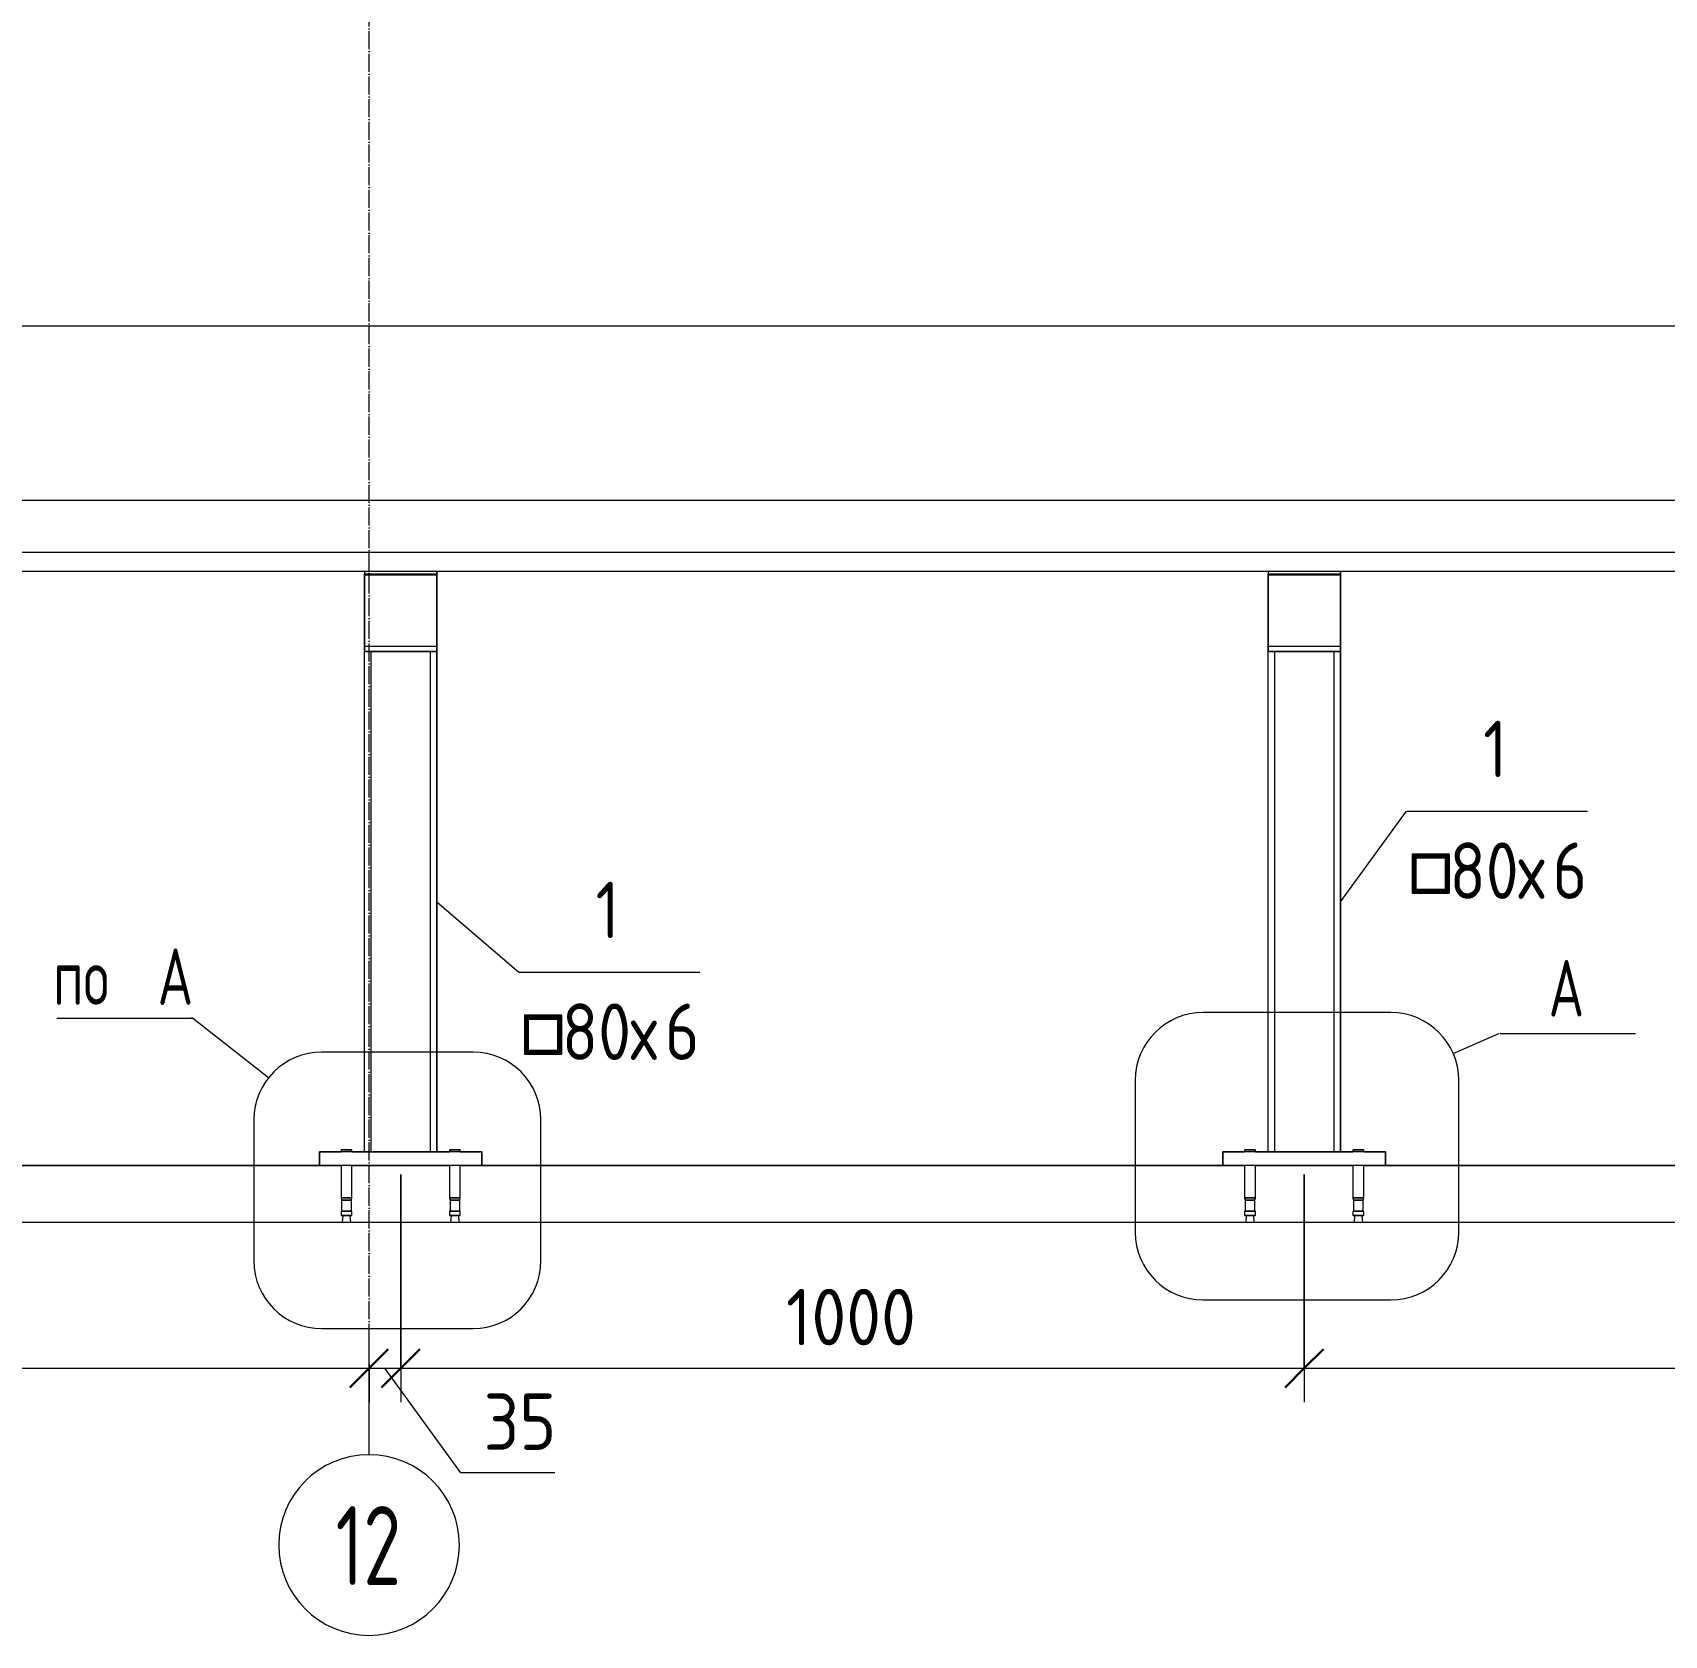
# Model space of a CAD drawing. Header units: millimetres. Extents: x 37710 to 88439, y -33428 to 33849.
# Drawn here: x 69555 to 71361, y -1320 to 454 of the extents above; entities that cross this region are included whole.
import ezdxf

# ---------------------------------------------------------------- set-up
doc = ezdxf.new("R2010")
doc.units = ezdxf.units.MM
doc.linetypes.add('02 Штрихпунктирная _20 мм_', pattern=[25, 20, -2.5, 0, -2.5])
for name, color, linetype, lineweight in [('AA_Dim', 7, 'Continuous', 9), ('AA_Dim-25', 7, 'Continuous', 9), ('AA_Oformlenie', 7, 'Continuous', 9), ('AA_Vinoska', 7, 'Continuous', 9), ('AF_Balki', 7, 'Continuous', 20), ('AF_Pokritie', 7, 'Continuous', 9), ('AF_Stena_Опалубка', 253, 'Continuous', 20), ('Gen_Fragment', 7, 'Continuous', 9), ('KR_Colonna_KG', 7, 'Continuous', 20), ('KR_Detal', 7, 'Continuous', 20), ('Оси', 7, 'Continuous', 9)]:
    doc.layers.add(name, color=color, linetype=linetype, lineweight=lineweight)
doc.styles.add('ISOCPEUR', font='isocpeur.ttf', dxfattribs={"width": 0.7, "height": 87.5})
doc.styles.add('ISOCPEUR_1', font='isocpeur.ttf', dxfattribs={"width": 0.9, "height": 62.5})
doc.styles.add('ISOCPEUR_2', font='isocpeur.ttf', dxfattribs={"width": 0.85, "height": 62.5})
doc.styles.add('ISOCPEUR_3', font='isocpeur.ttf', dxfattribs={"width": 0.85, "height": 62.5})
doc.styles.add('ISOCPEUR_4', font='isocpeur.ttf', dxfattribs={"width": 0.7, "height": 62.5})
doc.dimstyles.new('01_Точн_3_знака__непрозр_', dxfattribs={"dimscale": 304.8, "dimtxt": 62.248823, "dimasz": 0.139436, "dimexe": 0.123031, "dimexo": 0.082021, "dimgap": 0.020505, "dimtad": 1, "dimdec": 3, "dimrnd": 0.001, "dimdsep": 46, "dimtxsty": 'ISOCPEUR_1', "dimblk1": 'OBLIQUE', "dimblk2": 'OBLIQUE', "dimsah": 1, "dimcen": 0.09, "dimdle": 0.123031, "dimazin": 0, "dimtfac": 1, "dimtdec": 4, "dimtix": 1, "dimtmove": 1, "dimatfit": 3, "dimfxl": 1, "dimtvp": 1, "dimtfill": 1, "dimtolj": 1, "dimtzin": 0, "dimlwd": 18, "dimlwe": 18, "dimarcsym": 2})
doc.dimstyles.new('01_Точн_3_знака__непрозр__1', dxfattribs={"dimscale": 304.8, "dimtxt": 62.248823, "dimasz": 0.139436, "dimexe": 0.123031, "dimexo": 0.082021, "dimgap": 0.020505, "dimtad": 1, "dimdec": 3, "dimrnd": 0.001, "dimdsep": 46, "dimtxsty": 'ISOCPEUR_1', "dimblk1": 'OBLIQUE', "dimblk2": 'OBLIQUE', "dimsah": 1, "dimcen": 0.09, "dimdle": 0.123031, "dimazin": 0, "dimtfac": 1, "dimtdec": 4, "dimtix": 1, "dimtmove": 0, "dimatfit": 3, "dimfxl": 1, "dimtvp": 1, "dimtfill": 1, "dimtolj": 1, "dimtzin": 0, "dimlwd": 18, "dimlwe": 18, "dimarcsym": 2})

# ---------------------------------------------------------------- blocks, each defined once
blk = doc.blocks.new('243_Профиль гнутый сварной квадратный _НесКол_2ур_ - 80х6-3831528-Разрез 1 Опл1')
at = {"layer": 'KR_Colonna_KG', "lineweight": 9}
for p, q in [((-42573.1, -231), (-42573.1, -785)), ((-42507.1, -785), (-42507.1, -231))]:
    blk.add_line(p, q, dxfattribs=at)
blk = doc.blocks.new('354_Прокат Лист _НесКаркас_РабПлоск_ - 354_Прокат Лист _НесКаркас_РабПлоск_-3812820-Разрез 1 Опл1')
at = {"layer": 'AF_Balki'}
for p, q in [((-44130.1, -785), (-44130.1, -800)), ((-44130.1, -800), (-44130.1, -785)), ((-44130.1, -785), (-44106.1, -785)), ((-43950.1, -785), (-44130.1, -785)), ((-44094.1, -785), (-43986.1, -785)), ((-43974.1, -785), (-43950.1, -785)), ((-43950.1, -785), (-43950.1, -800)), ((-43950.1, -800), (-43950.1, -785)), ((-44106.1, -800), (-44130.1, -800)), ((-43950.1, -800), (-44130.1, -800)), ((-43986.1, -800), (-44094.1, -800)), ((-43950.1, -800), (-43974.1, -800))]:
    blk.add_line(p, q, dxfattribs=at)
blk = doc.blocks.new('354_Анкер клиновой _СоедНесК_РабПлоск_ - M12x120_20-3789180-Разрез 1 Опл1')
at = {"layer": 'KR_Detal'}
for p, q in [((-43986.1, -782.5), (-43986.1, -785)), ((-43986.1, -782.5), (-43974.1, -782.5)), ((-43974.3, -782.5), (-43985.9, -782.5)), ((-43974.1, -785), (-43974.1, -782.5)), ((-43986.1, -800), (-43986.1, -835.9)), ((-43974.1, -835.9), (-43974.1, -800)), ((-43986.1, -835.9), (-43985.5, -838.3)), ((-43974.1, -835.9), (-43986.1, -835.9)), ((-43986.1, -835.9), (-43974.1, -835.9)), ((-43985.5, -838.3), (-43985.5, -850.5)), ((-43974.7, -838.3), (-43985.5, -838.3)), ((-43985.5, -838.3), (-43974.7, -838.3)), ((-43974.7, -838.3), (-43974.1, -835.9)), ((-43974.7, -850.5), (-43974.7, -838.3)), ((-43986.1, -850.5), (-43986.1, -855.3)), ((-43986.1, -850.5), (-43974.1, -850.5)), ((-43974.1, -855.3), (-43986.1, -855.3)), ((-43974.3, -850.5), (-43985.9, -850.5)), ((-43985.9, -855.3), (-43974.3, -855.3)), ((-43974.8, -850.5), (-43985.3, -850.5)), ((-43985.3, -850.5), (-43974.8, -850.5)), ((-43984.3, -855.3), (-43984.8, -863.1)), ((-43984.1, -855.3), (-43976, -855.3)), ((-43976, -855.3), (-43984.1, -855.3)), ((-43975.3, -863.1), (-43975.9, -855.3)), ((-43974.1, -855.3), (-43974.1, -850.5))]:
    blk.add_line(p, q, dxfattribs=at)
blk = doc.blocks.new('354_Анкер клиновой _СоедНесК_РабПлоск_ - M12x120_20-V42-Разрез 1 Опл1')
at = {"layer": 'KR_Detal'}
for p, q in [((-40606.1, -782.5), (-40606.1, -785)), ((-40606.1, -782.5), (-40594.1, -782.5)), ((-40594.3, -782.5), (-40605.9, -782.5)), ((-40594.1, -785), (-40594.1, -782.5)), ((-40606.1, -800), (-40606.1, -835.9)), ((-40594.1, -835.9), (-40594.1, -800)), ((-40606.1, -835.9), (-40605.5, -838.3)), ((-40595.5, -835.9), (-40606.1, -835.9)), ((-40606.1, -835.9), (-40594.1, -835.9)), ((-40605.5, -838.3), (-40605.5, -850.5)), ((-40595.2, -838.3), (-40605.5, -838.3)), ((-40605.5, -838.3), (-40594.7, -838.3)), ((-40594.1, -835.9), (-40595.2, -835.9)), ((-40594.7, -838.3), (-40595, -838.3)), ((-40594.7, -838.3), (-40594.1, -835.9)), ((-40594.7, -850.5), (-40594.7, -838.3)), ((-40606.1, -850.5), (-40606.1, -855.3)), ((-40606.1, -850.5), (-40594.1, -850.5)), ((-40594.1, -855.3), (-40606.1, -855.3)), ((-40594.3, -850.5), (-40605.9, -850.5)), ((-40605.9, -855.3), (-40594.3, -855.3)), ((-40595.4, -850.5), (-40605.3, -850.5)), ((-40605.3, -850.5), (-40595.4, -850.5)), ((-40604.3, -855.3), (-40604.8, -863.1)), ((-40604.1, -855.3), (-40596, -855.3)), ((-40596, -855.3), (-40604.1, -855.3)), ((-40595.3, -863.1), (-40595.9, -855.3)), ((-40594.8, -850.5), (-40595.2, -850.5)), ((-40595.2, -850.5), (-40594.8, -850.5)), ((-40594.1, -855.3), (-40594.1, -850.5))]:
    blk.add_line(p, q, dxfattribs=at)
blk = doc.blocks.new('354_Анкер клиновой _СоедНесК_РабПлоск_ - M12x120_20-V36-Разрез 1 Опл1')
at = {"layer": 'KR_Detal'}
for p, q in [((-43986.1, -782.5), (-43986.1, -785)), ((-43974.3, -782.5), (-43985.9, -782.5)), ((-43985.9, -782.5), (-43974.3, -782.5)), ((-43974.1, -785), (-43974.1, -782.5)), ((-43986.1, -800), (-43986.1, -835.9)), ((-43974.1, -835.9), (-43974.1, -800)), ((-43986.1, -835.9), (-43985.5, -838.3)), ((-43974.1, -835.9), (-43986.1, -835.9)), ((-43986.1, -835.9), (-43974.1, -835.9)), ((-43985.5, -838.3), (-43985.5, -850.5)), ((-43974.7, -838.3), (-43985.5, -838.3)), ((-43985.5, -838.3), (-43974.7, -838.3)), ((-43974.7, -838.3), (-43974.1, -835.9)), ((-43974.7, -850.5), (-43974.7, -838.3)), ((-43986.1, -850.5), (-43986.1, -855.3)), ((-43974.3, -850.5), (-43985.9, -850.5)), ((-43985.9, -850.5), (-43974.3, -850.5)), ((-43974.3, -855.3), (-43985.9, -855.3)), ((-43985.9, -855.3), (-43974.3, -855.3)), ((-43974.8, -850.5), (-43985.3, -850.5)), ((-43985.3, -850.5), (-43974.8, -850.5)), ((-43984.3, -855.3), (-43984.8, -863.1)), ((-43984.1, -855.3), (-43976, -855.3)), ((-43976, -855.3), (-43984.1, -855.3)), ((-43975.3, -863.1), (-43975.9, -855.3)), ((-43974.1, -855.3), (-43974.1, -850.5))]:
    blk.add_line(p, q, dxfattribs=at)
blk = doc.blocks.new('354_Анкер клиновой _СоедНесК_РабПлоск_ - M12x120_20-V43-Разрез 1 Опл1')
at = {"layer": 'KR_Detal'}
for p, q in [((-40606.1, -782.5), (-40606.1, -785)), ((-40594.3, -782.5), (-40605.9, -782.5)), ((-40605.9, -782.5), (-40594.3, -782.5)), ((-40594.1, -785), (-40594.1, -782.5)), ((-40606.1, -800), (-40606.1, -835.9)), ((-40594.1, -835.9), (-40594.1, -800)), ((-40606.1, -835.9), (-40605.5, -838.3)), ((-40595.5, -835.9), (-40606.1, -835.9)), ((-40606.1, -835.9), (-40595.5, -835.9)), ((-40605.5, -838.3), (-40605.5, -850.5)), ((-40595.2, -838.3), (-40605.5, -838.3)), ((-40605.5, -838.3), (-40595.2, -838.3)), ((-40594.1, -835.9), (-40595.2, -835.9)), ((-40595.2, -835.9), (-40594.1, -835.9)), ((-40594.7, -838.3), (-40595, -838.3)), ((-40595, -838.3), (-40594.7, -838.3)), ((-40594.7, -838.3), (-40594.1, -835.9)), ((-40594.7, -850.5), (-40594.7, -838.3)), ((-40606.1, -850.5), (-40606.1, -855.3)), ((-40594.3, -850.5), (-40605.9, -850.5)), ((-40605.9, -850.5), (-40594.3, -850.5)), ((-40594.3, -855.3), (-40605.9, -855.3)), ((-40605.9, -855.3), (-40594.3, -855.3)), ((-40595.4, -850.5), (-40605.3, -850.5)), ((-40605.3, -850.5), (-40595.4, -850.5)), ((-40604.3, -855.3), (-40604.8, -863.1)), ((-40604.1, -855.3), (-40596, -855.3)), ((-40596, -855.3), (-40604.1, -855.3)), ((-40595.3, -863.1), (-40595.9, -855.3)), ((-40594.8, -850.5), (-40595.2, -850.5)), ((-40595.2, -850.5), (-40594.8, -850.5)), ((-40594.1, -855.3), (-40594.1, -850.5))]:
    blk.add_line(p, q, dxfattribs=at)
blk = doc.blocks.new('354_Анкер клиновой _СоедНесК_РабПлоск_ - M12x120_20-V44-Разрез 1 Опл1')
at = {"layer": 'KR_Detal'}
for p, q in [((-39486.1, -782.5), (-39486.1, -785)), ((-39486.1, -782.5), (-39474.1, -782.5)), ((-39474.3, -782.5), (-39485.9, -782.5)), ((-39474.1, -785), (-39474.1, -782.5)), ((-39486.1, -800), (-39486.1, -835.9)), ((-39474.1, -835.9), (-39474.1, -800)), ((-39486.1, -835.9), (-39485.5, -838.3)), ((-39475.5, -835.9), (-39486.1, -835.9)), ((-39486.1, -835.9), (-39474.1, -835.9)), ((-39485.5, -838.3), (-39485.5, -850.5)), ((-39475.2, -838.3), (-39485.5, -838.3)), ((-39485.5, -838.3), (-39474.7, -838.3)), ((-39474.1, -835.9), (-39475.2, -835.9)), ((-39474.7, -838.3), (-39475, -838.3)), ((-39474.7, -838.3), (-39474.1, -835.9)), ((-39474.7, -850.5), (-39474.7, -838.3)), ((-39486.1, -850.5), (-39486.1, -855.3)), ((-39486.1, -850.5), (-39474.1, -850.5)), ((-39474.1, -855.3), (-39486.1, -855.3)), ((-39474.3, -850.5), (-39485.9, -850.5)), ((-39485.9, -855.3), (-39474.3, -855.3)), ((-39475.4, -850.5), (-39485.3, -850.5)), ((-39485.3, -850.5), (-39475.4, -850.5)), ((-39484.3, -855.3), (-39484.8, -863.1)), ((-39484.1, -855.3), (-39476, -855.3)), ((-39476, -855.3), (-39484.1, -855.3)), ((-39475.3, -863.1), (-39475.9, -855.3)), ((-39474.8, -850.5), (-39475.2, -850.5)), ((-39475.2, -850.5), (-39474.8, -850.5)), ((-39474.1, -855.3), (-39474.1, -850.5))]:
    blk.add_line(p, q, dxfattribs=at)
blk = doc.blocks.new('354_Анкер клиновой _СоедНесК_РабПлоск_ - M12x120_20-V45-Разрез 1 Опл1')
at = {"layer": 'KR_Detal'}
for p, q in [((-39606.1, -782.5), (-39606.1, -785)), ((-39606.1, -782.5), (-39594.1, -782.5)), ((-39594.3, -782.5), (-39605.9, -782.5)), ((-39594.1, -785), (-39594.1, -782.5)), ((-39606.1, -800), (-39606.1, -835.9)), ((-39594.1, -835.9), (-39594.1, -800)), ((-39606.1, -835.9), (-39605.5, -838.3)), ((-39594.1, -835.9), (-39606.1, -835.9)), ((-39606.1, -835.9), (-39594.1, -835.9)), ((-39605.5, -838.3), (-39605.5, -850.5)), ((-39602.8, -838.3), (-39605.5, -838.3)), ((-39605.5, -838.3), (-39594.7, -838.3)), ((-39594.7, -838.3), (-39602.6, -838.3)), ((-39594.7, -838.3), (-39594.1, -835.9)), ((-39594.7, -850.5), (-39594.7, -838.3)), ((-39606.1, -850.5), (-39606.1, -855.3)), ((-39606.1, -850.5), (-39594.1, -850.5)), ((-39594.1, -855.3), (-39606.1, -855.3)), ((-39594.3, -850.5), (-39605.9, -850.5)), ((-39605.9, -855.3), (-39594.3, -855.3)), ((-39602.8, -850.5), (-39605.3, -850.5)), ((-39605.3, -850.5), (-39602.8, -850.5)), ((-39604.3, -855.3), (-39604.8, -863.1)), ((-39604.1, -855.3), (-39596, -855.3)), ((-39596, -855.3), (-39604.1, -855.3)), ((-39594.8, -850.5), (-39602.6, -850.5)), ((-39602.6, -850.5), (-39594.8, -850.5)), ((-39595.3, -863.1), (-39595.9, -855.3)), ((-39594.1, -855.3), (-39594.1, -850.5))]:
    blk.add_line(p, q, dxfattribs=at)
blk = doc.blocks.new('354_Анкер клиновой _СоедНесК_РабПлоск_ - M12x120_20-V46-Разрез 1 Опл1')
at = {"layer": 'KR_Detal'}
for p, q in [((-39486.1, -782.5), (-39486.1, -785)), ((-39474.3, -782.5), (-39485.9, -782.5)), ((-39485.9, -782.5), (-39474.3, -782.5)), ((-39474.1, -785), (-39474.1, -782.5)), ((-39486.1, -800), (-39486.1, -835.9)), ((-39474.1, -835.9), (-39474.1, -800)), ((-39486.1, -835.9), (-39485.5, -838.3)), ((-39475.5, -835.9), (-39486.1, -835.9)), ((-39486.1, -835.9), (-39475.5, -835.9)), ((-39485.5, -838.3), (-39485.5, -850.5)), ((-39475.2, -838.3), (-39485.5, -838.3)), ((-39485.5, -838.3), (-39475.2, -838.3)), ((-39474.1, -835.9), (-39475.2, -835.9)), ((-39475.2, -835.9), (-39474.1, -835.9)), ((-39474.7, -838.3), (-39475, -838.3)), ((-39475, -838.3), (-39474.7, -838.3)), ((-39474.7, -838.3), (-39474.1, -835.9)), ((-39474.7, -850.5), (-39474.7, -838.3)), ((-39486.1, -850.5), (-39486.1, -855.3)), ((-39474.3, -850.5), (-39485.9, -850.5)), ((-39485.9, -850.5), (-39474.3, -850.5)), ((-39474.3, -855.3), (-39485.9, -855.3)), ((-39485.9, -855.3), (-39474.3, -855.3)), ((-39475.4, -850.5), (-39485.3, -850.5)), ((-39485.3, -850.5), (-39475.4, -850.5)), ((-39484.3, -855.3), (-39484.8, -863.1)), ((-39484.1, -855.3), (-39476, -855.3)), ((-39476, -855.3), (-39484.1, -855.3)), ((-39475.3, -863.1), (-39475.9, -855.3)), ((-39474.8, -850.5), (-39475.2, -850.5)), ((-39475.2, -850.5), (-39474.8, -850.5)), ((-39474.1, -855.3), (-39474.1, -850.5))]:
    blk.add_line(p, q, dxfattribs=at)
blk = doc.blocks.new('354_Анкер клиновой _СоедНесК_РабПлоск_ - M12x120_20-V47-Разрез 1 Опл1')
at = {"layer": 'KR_Detal'}
for p, q in [((-39606.1, -782.5), (-39606.1, -785)), ((-39594.3, -782.5), (-39605.9, -782.5)), ((-39605.9, -782.5), (-39594.3, -782.5)), ((-39594.1, -785), (-39594.1, -782.5)), ((-39606.1, -800), (-39606.1, -835.9)), ((-39594.1, -835.9), (-39594.1, -800)), ((-39606.1, -835.9), (-39605.5, -838.3)), ((-39594.1, -835.9), (-39606.1, -835.9)), ((-39606.1, -835.9), (-39594.1, -835.9)), ((-39605.5, -838.3), (-39605.5, -850.5)), ((-39602.8, -838.3), (-39605.5, -838.3)), ((-39605.5, -838.3), (-39602.8, -838.3)), ((-39594.7, -838.3), (-39602.6, -838.3)), ((-39602.6, -838.3), (-39594.7, -838.3)), ((-39594.7, -838.3), (-39594.1, -835.9)), ((-39594.7, -850.5), (-39594.7, -838.3)), ((-39606.1, -850.5), (-39606.1, -855.3)), ((-39594.3, -850.5), (-39605.9, -850.5)), ((-39605.9, -850.5), (-39594.3, -850.5)), ((-39594.3, -855.3), (-39605.9, -855.3)), ((-39605.9, -855.3), (-39594.3, -855.3)), ((-39602.8, -850.5), (-39605.3, -850.5)), ((-39605.3, -850.5), (-39602.8, -850.5)), ((-39604.3, -855.3), (-39604.8, -863.1)), ((-39604.1, -855.3), (-39596, -855.3)), ((-39596, -855.3), (-39604.1, -855.3)), ((-39594.8, -850.5), (-39602.6, -850.5)), ((-39602.6, -850.5), (-39594.8, -850.5)), ((-39595.3, -863.1), (-39595.9, -855.3)), ((-39594.1, -855.3), (-39594.1, -850.5))]:
    blk.add_line(p, q, dxfattribs=at)
blk = doc.blocks.new('253_Профиль гнутый сварной квадратный _НесКаркас_Балка_ - 80х6-3860701-Разрез 1 Опл1')
at = {"layer": 'AF_Balki'}
for p, q in [((-39580.1, -142), (-39580.1, -145.4)), ((-39580.1, -142), (-39580.1, -225)), ((-39500.1, -225), (-39500.1, -142)), ((-39500.1, -142), (-39500.1, -145.4)), ((-39500.1, -145.4), (-39580.1, -145.4)), ((-39580.1, -145.4), (-39580.1, -225)), ((-39500.1, -225), (-39500.1, -145.4))]:
    blk.add_line(p, q, dxfattribs=at)
blk = doc.blocks.new('253_Профиль гнутый сварной квадратный _НесКаркас_Балка_ - 80х6-3860765-Разрез 1 Опл1')
at = {"layer": 'AF_Balki'}
for p, q in [((-40580.1, -142), (-40580.1, -145.4)), ((-40580.1, -142), (-40580.1, -225)), ((-40500.1, -225), (-40500.1, -142)), ((-40500.1, -142), (-40500.1, -145.4)), ((-40500.1, -145.4), (-40580.1, -145.4)), ((-40580.1, -145.4), (-40580.1, -225)), ((-40500.1, -225), (-40500.1, -145.4))]:
    blk.add_line(p, q, dxfattribs=at)
blk = doc.blocks.new('354_Прокат Лист _НесКаркас_РабПлоск_ - 354_Прокат Лист _НесКаркас_РабПлоск_-V53-Разрез 1 Опл1')
at = {"layer": 'AF_Balki'}
for p, q in [((-42580.1, -225), (-42580.1, -231)), ((-42580.1, -231), (-42580.1, -225)), ((-42580.1, -231), (-42500.1, -231)), ((-42580.1, -231), (-42500.1, -231)), ((-42500.1, -225), (-42500.1, -231)), ((-42500.1, -231), (-42500.1, -225))]:
    blk.add_line(p, q, dxfattribs=at)
blk = doc.blocks.new('354_Прокат Лист _НесКаркас_РабПлоск_ - 354_Прокат Лист _НесКаркас_РабПлоск_-V61-Разрез 1 Опл1')
at = {"layer": 'AF_Balki'}
for p, q in [((-42580.1, -146.1), (-42580.1, -145.4)), ((-42580.1, -145.4), (-42500.1, -145.4)), ((-42580.1, -225.6), (-42580.1, -146.1)), ((-42580.1, -146.1), (-42500.1, -146.1)), ((-42500.1, -145.4), (-42500.1, -146.1)), ((-42500.1, -146.1), (-42500.1, -225.6)), ((-42500.1, -225.6), (-42580.1, -225.6))]:
    blk.add_line(p, q, dxfattribs=at)
blk = doc.blocks.new('011_Прямоугольник обрыва _ЭлУзла_ - 011_Прямоугольник обрыва _ЭлУзла_-3837963-Разрез 1 Опл1')
at = {"layer": 'AA_Oformlenie'}
blk.add_line((-38200.1, -863.1), (-41350.8, -863.1), dxfattribs=at)
blk = doc.blocks.new('Ось сетки - d_4мм-2765513-Разрез 1 Опл1')
at = {"layer": 'Оси'}
for start, end in [(0, 180), (0, 180), (180, 360), (180, 360)]:
    blk.add_arc((-40575.1, -1220.1), 100, start, end, dxfattribs=at)
blk = doc.blocks.new('DIMBLOCK39-Разрез 1 Опл1')
at = {"layer": 'AA_Dim-25', "lineweight": 18}
for p, q in [((68962.7, -810), (68962.7, -1061.9)), ((68962.7, -1024.4), (68962.7, -810)), ((68962.7, -1024.4), (69927.7, -1024.4)), ((69927.7, -1019.4), (69927.7, -1061.9)), ((69927.7, -1024.4), (69927.7, -1019.4))]:
    blk.add_line(p, q, dxfattribs=at)
at = {"layer": 'AA_Dim-25', "lineweight": 30}
for p, q in [((68962.7, -1024.4), (68984, -1003.2)), ((69927.7, -1024.4), (69949, -1003.2)), ((68962.7, -1024.4), (68941.5, -1045.7)), ((69927.7, -1024.4), (69906.5, -1045.7))]:
    blk.add_line(p, q, dxfattribs=at)
at = {"layer": 'AA_Dim-25', "color": 0, "lineweight": 18, "insert": (69385.9, -936.5), "char_height": 62.5, "width": 142.215, "attachment_point": 1, "line_spacing_factor": 1.149209, "style": 'ISOCPEUR_1', "bg_fill": 3, "box_fill_scale": 1.25, "bg_fill_color": 256, "bg_fill_true_color": 13158600, "bg_fill_transparency": 0}
blk.add_mtext('965', dxfattribs=at)
blk = doc.blocks.new('_Oblique')
at = {"color": 0, "linetype": 'ByBlock', "lineweight": -2}
blk.add_line((-0.5, -0.5), (0.5, 0.5), dxfattribs=at)
blk = doc.blocks.new('DIMBLOCK40-Разрез 1 Опл1')
at = {"layer": 'AA_Dim-25', "lineweight": 18}
for p, q in [((69962.7, -810), (69962.7, -1061.9)), ((69962.7, -1024.4), (69962.7, -810)), ((69927.7, -1019.4), (69927.7, -1061.9)), ((69927.7, -1024.4), (69927.7, -1019.4)), ((69927.7, -1024.4), (69962.7, -1024.4)), ((70029.4, -1140.2), (69945.2, -1024.4)), ((70133.4, -1140.2), (70029.4, -1140.2))]:
    blk.add_line(p, q, dxfattribs=at)
at = {"layer": 'AA_Dim-25', "lineweight": 30}
for p, q in [((69927.7, -1024.4), (69949, -1003.2)), ((69962.7, -1024.4), (69984, -1003.2)), ((69927.7, -1024.4), (69906.5, -1045.7)), ((69962.7, -1024.4), (69941.5, -1045.7))]:
    blk.add_line(p, q, dxfattribs=at)
at = {"layer": 'AA_Dim-25', "color": 0, "lineweight": 18, "insert": (70054.4, -1052.3), "char_height": 62.5, "width": 94.81, "attachment_point": 1, "line_spacing_factor": 1.149209, "style": 'ISOCPEUR_1', "bg_fill": 3, "box_fill_scale": 1.25, "bg_fill_color": 256, "bg_fill_true_color": 13158600, "bg_fill_transparency": 0}
blk.add_mtext('35', dxfattribs=at)
blk = doc.blocks.new('DIMBLOCK41-Разрез 1 Опл1')
at = {"layer": 'AA_Dim-25', "lineweight": 18}
for p, q in [((69962.7, -810), (69962.7, -1061.9)), ((69962.7, -1024.4), (69962.7, -810)), ((70962.7, -810), (70962.7, -1061.9)), ((70962.7, -1024.4), (70962.7, -810)), ((69962.7, -1024.4), (70962.7, -1024.4))]:
    blk.add_line(p, q, dxfattribs=at)
at = {"layer": 'AA_Dim-25', "lineweight": 30}
for p, q in [((69962.7, -1024.4), (69984, -1003.2)), ((70962.7, -1024.4), (70984, -1003.2)), ((69962.7, -1024.4), (69941.5, -1045.7)), ((70962.7, -1024.4), (70941.5, -1045.7))]:
    blk.add_line(p, q, dxfattribs=at)
at = {"layer": 'AA_Dim-25', "color": 0, "lineweight": 18, "insert": (70389.1, -936.5), "char_height": 62.5, "width": 176.691, "attachment_point": 1, "line_spacing_factor": 1.149209, "style": 'ISOCPEUR_1', "bg_fill": 3, "box_fill_scale": 1.25, "bg_fill_color": 256, "bg_fill_true_color": 13158600, "bg_fill_transparency": 0}
blk.add_mtext('1000', dxfattribs=at)
blk = doc.blocks.new('DIMBLOCK42-Разрез 1 Опл1')
at = {"layer": 'AA_Dim-25', "lineweight": 18}
for p, q in [((70962.7, -810), (70962.7, -1061.9)), ((70962.7, -1024.4), (70962.7, -810)), ((71922.7, -810), (71922.7, -1061.9)), ((71922.7, -1024.4), (71922.7, -810)), ((70962.7, -1024.4), (71960.2, -1024.4))]:
    blk.add_line(p, q, dxfattribs=at)
at = {"layer": 'AA_Dim-25', "lineweight": 30}
for p, q in [((70962.7, -1024.4), (70984, -1003.2)), ((71922.7, -1024.4), (71944, -1003.2)), ((70962.7, -1024.4), (70941.5, -1045.7)), ((71922.7, -1024.4), (71901.5, -1045.7))]:
    blk.add_line(p, q, dxfattribs=at)
at = {"layer": 'AA_Dim-25', "color": 0, "lineweight": 18, "insert": (71383.4, -936.5), "char_height": 62.5, "width": 142.215, "attachment_point": 1, "line_spacing_factor": 1.149209, "style": 'ISOCPEUR_1', "bg_fill": 3, "box_fill_scale": 1.25, "bg_fill_color": 256, "bg_fill_true_color": 13158600, "bg_fill_transparency": 0}
blk.add_mtext('960', dxfattribs=at)
blk = doc.blocks.new('Вид узла - Номер узла 6мм-393529-Разрез 1 Опл1')
at = {"layer": 'Gen_Fragment'}
blk.add_line((-39323.4, -653.9), (-39173.4, -653.9), dxfattribs=at)
blk = doc.blocks.new('043_М_КолонныКМ - Позиция_дп8-3816201-Разрез 1 Опл1')
at = {"layer": 'AA_Vinoska'}
blk.add_line((-43908.9, -151.5), (-43708.9, -151.5), dxfattribs=at)

msp = doc.modelspace()

# ---------------------------------------------------------------- linework, layer by layer
at = {"layer": 'AA_Vinoska'}
for p, q in [((71002.7047, -508), (71075.7366, -407.6953)), ((70002.7047, -508), (70093.3119, -585.9589))]:
    msp.add_line(p, q, dxfattribs=at)
at = {"layer": 'AF_Balki'}
msp.add_line((67867.7047, -142.0251), (72022.7047, -142.0251), dxfattribs=at)
at = {"layer": 'AF_Pokritie'}
for p, q in [((67867.7047, 129.4596), (72172.7047, 129.4596)), ((72172.7047, -64.0067), (67867.7047, -64.0067)), ((67867.7047, -121.0067), (72172.7047, -121.0067))]:
    msp.add_line(p, q, dxfattribs=at)
at = {"layer": 'AF_Stena_Опалубка'}
for p, q in [((71822.7047, -800), (65945.0003, -800)), ((69028.7047, -800), (69896.7047, -800)), ((69908.7047, -800), (70016.7047, -800)), ((70028.7047, -800), (70896.7047, -800)), ((70908.7047, -800), (71016.7047, -800)), ((71028.7047, -800), (71822.7047, -800))]:
    msp.add_line(p, q, dxfattribs=at)
at = {"layer": 'Gen_Fragment'}
for p, q in [((71058.6981, -630.6531), (70850.6644, -630.6531)), ((69732.1719, -636.9466), (69730.8275, -636.9466)), ((69816.3054, -703.1173), (69732.1719, -636.9466)), ((71127.5219, -675.849), (71178.2201, -653.8942)), ((71178.2201, -653.8942), (71178.2569, -653.8942)), ((70042.8674, -674.4824), (69875.2569, -674.4824))]:
    msp.add_line(p, q, dxfattribs=at)
for centre, start, end in [((70850.6644, -705.6531), 90, 180), ((71058.6981, -705.6531), 0, 90), ((69875.2569, -749.4824), 90, 180), ((70042.8674, -749.4824), 0, 90)]:
    msp.add_arc(centre, 75, start, end, dxfattribs=at)
at = {"layer": 'KR_Colonna_KG'}
for p, q in [((70002.7047, -231), (69922.7047, -231)), ((69922.7047, -231), (70002.7047, -231)), ((69922.7047, -785), (69922.7047, -231)), ((69922.7047, -785), (69922.7047, -231)), ((69996.7047, -231), (69928.7047, -231)), ((69928.7047, -231), (69996.7047, -231)), ((70002.7047, -231), (70002.7047, -785)), ((70002.7047, -785), (70002.7047, -231)), ((71002.7047, -231), (70922.7047, -231)), ((70922.7047, -231), (71002.7047, -231)), ((70922.7047, -785), (70922.7047, -231)), ((70922.7047, -785), (70922.7047, -231)), ((70996.7047, -231), (70928.7047, -231)), ((70928.7047, -231), (70996.7047, -231)), ((71002.7047, -231), (71002.7047, -785)), ((71002.7047, -785), (71002.7047, -231)), ((70002.7047, -785), (69922.7047, -785)), ((69922.7047, -785), (70002.7047, -785)), ((69996.7047, -785), (69928.7047, -785)), ((69928.7047, -785), (69996.7047, -785)), ((71002.7047, -785), (70922.7047, -785)), ((70922.7047, -785), (71002.7047, -785)), ((70996.7047, -785), (70928.7047, -785)), ((70928.7047, -785), (70996.7047, -785))]:
    msp.add_line(p, q, dxfattribs=at)
at = {"layer": 'Оси', "linetype": '02 Штрихпунктирная _20 мм_'}
msp.add_line((69927.7047, -995.0808), (69927.7047, 1859.7576), dxfattribs=at)
at = {"layer": 'Оси'}
msp.add_line((69927.7047, -1120.0808), (69927.7047, -995.0808), dxfattribs=at)

# ---------------------------------------------------------------- block references
at = {"layer": 'AA_Oformlenie'}
msp.add_blockref('011_Прямоугольник обрыва _ЭлУзла_ - 011_Прямоугольник обрыва _ЭлУзла_-3837963-Разрез 1 Опл1', (110502.7663, 0), dxfattribs=at)
at = {"layer": 'AA_Vinoska'}
for p in [(114985.191, -256.2364), (114002.7663, -434.5)]:
    msp.add_blockref('043_М_КолонныКМ - Позиция_дп8-3816201-Разрез 1 Опл1', p, dxfattribs=at)
at = {"layer": 'AF_Balki'}
for name, p in [('253_Профиль гнутый сварной квадратный _НесКаркас_Балка_ - 80х6-3860765-Разрез 1 Опл1', (110502.7663, 0)), ('253_Профиль гнутый сварной квадратный _НесКаркас_Балка_ - 80х6-3860701-Разрез 1 Опл1', (110502.7663, 0)), ('354_Прокат Лист _НесКаркас_РабПлоск_ - 354_Прокат Лист _НесКаркас_РабПлоск_-V61-Разрез 1 Опл1', (112502.7663, 0)), ('354_Прокат Лист _НесКаркас_РабПлоск_ - 354_Прокат Лист _НесКаркас_РабПлоск_-V61-Разрез 1 Опл1', (113502.7663, 0)), ('354_Прокат Лист _НесКаркас_РабПлоск_ - 354_Прокат Лист _НесКаркас_РабПлоск_-V53-Разрез 1 Опл1', (112502.7663, 0)), ('354_Прокат Лист _НесКаркас_РабПлоск_ - 354_Прокат Лист _НесКаркас_РабПлоск_-V53-Разрез 1 Опл1', (113502.7663, 0)), ('354_Прокат Лист _НесКаркас_РабПлоск_ - 354_Прокат Лист _НесКаркас_РабПлоск_-3812820-Разрез 1 Опл1', (114002.7663, 0)), ('354_Прокат Лист _НесКаркас_РабПлоск_ - 354_Прокат Лист _НесКаркас_РабПлоск_-3812820-Разрез 1 Опл1', (115002.7663, 0))]:
    msp.add_blockref(name, p, dxfattribs=at)
at = {"layer": 'Gen_Fragment'}
for p in [(108905.3369, 16.9476), (110502.7663, 0)]:
    msp.add_blockref('Вид узла - Номер узла 6мм-393529-Разрез 1 Опл1', p, dxfattribs=at)
at = {"layer": 'KR_Colonna_KG', "lineweight": 9}
for p in [(112502.7663, 0), (113502.7663, 0)]:
    msp.add_blockref('243_Профиль гнутый сварной квадратный _НесКол_2ур_ - 80х6-3831528-Разрез 1 Опл1', p, dxfattribs=at)
at = {"layer": 'KR_Detal'}
for name, p in [('354_Анкер клиновой _СоедНесК_РабПлоск_ - M12x120_20-V42-Разрез 1 Опл1', (110502.7663, 0)), ('354_Анкер клиновой _СоедНесК_РабПлоск_ - M12x120_20-V43-Разрез 1 Опл1', (110502.7663, 0)), ('354_Анкер клиновой _СоедНесК_РабПлоск_ - M12x120_20-3789180-Разрез 1 Опл1', (114002.7663, 0)), ('354_Анкер клиновой _СоедНесК_РабПлоск_ - M12x120_20-V36-Разрез 1 Опл1', (114002.7663, 0)), ('354_Анкер клиновой _СоедНесК_РабПлоск_ - M12x120_20-V45-Разрез 1 Опл1', (110502.7663, 0)), ('354_Анкер клиновой _СоедНесК_РабПлоск_ - M12x120_20-V47-Разрез 1 Опл1', (110502.7663, 0)), ('354_Анкер клиновой _СоедНесК_РабПлоск_ - M12x120_20-V44-Разрез 1 Опл1', (110502.7663, 0)), ('354_Анкер клиновой _СоедНесК_РабПлоск_ - M12x120_20-V46-Разрез 1 Опл1', (110502.7663, 0))]:
    msp.add_blockref(name, p, dxfattribs=at)
at = {"layer": 'Оси'}
msp.add_blockref('Ось сетки - d_4мм-2765513-Разрез 1 Опл1', (110502.7663, 0), dxfattribs=at)

# ---------------------------------------------------------------- texts
at = {"layer": 'AA_Vinoska', "char_height": 62.5, "attachment_point": 1}
for s, insert, width, style in [('\\fISOCPEUR|b0|i0|c204|p34|;\\W.85;1', (71160.8425, -307.6322), 32.368133, 'ISOCPEUR_2'), ('80', (71123.5269, -442.3733), 91.993641, 'ISOCPEUR_2'), ('\\fISOCPEUR|b0|i0|c204|p34|;\\W.85;6', (71237.3805, -442.3733), 45.99682, 'ISOCPEUR_2'), ('\\fISOCPEUR|b0|i0|c130|p34|;\\W.85;□', (71075.7366, -442.3733), 57.921922, 'ISOCPEUR_3'), ('\\fISOCPEUR|b0|i0|c204|p34|;\\W.85;х', (71199.4293, -442.3733), 45.99682, 'ISOCPEUR_2'), ('\\fISOCPEUR|b0|i0|c204|p34|;\\W.85;1', (70178.4177, -485.8957), 32.368133, 'ISOCPEUR_2'), ('80', (70141.1022, -620.6369), 91.993641, 'ISOCPEUR_2'), ('\\fISOCPEUR|b0|i0|c204|p34|;\\W.85;6', (70254.9557, -620.6369), 45.99682, 'ISOCPEUR_2'), ('\\fISOCPEUR|b0|i0|c130|p34|;\\W.85;□', (70093.3119, -620.6369), 57.921922, 'ISOCPEUR_3'), ('\\fISOCPEUR|b0|i0|c204|p34|;\\W.85;х', (70217.0046, -620.6369), 45.99682, 'ISOCPEUR_2')]:
    msp.add_mtext(s, dxfattribs=dict(at, insert=insert, width=width, style=style))
at = {"layer": 'Gen_Fragment', "char_height": 62.5, "attachment_point": 1, "style": 'ISOCPEUR_4'}
for s, insert, width in [('\\fISOCPEUR|b0|i0|c204|p34|;\\W.7; ', (69640.3918, -559.7199), 32.267922), ('\\fISOCPEUR|b0|i0|c204|p34|;\\W.7; ', (69667.0155, -559.7199), 32.267922), ('\\fISOCPEUR|b0|i0|c204|p34|;\\W.7;А', (69693.6392, -559.7199), 47.700406), ('\\fISOCPEUR|b0|i0|c204|p34|;\\W.7;А', (71233.1508, -572.5243), 47.700406), ('по', (69577.8839, -559.7199), 75.759469)]:
    msp.add_mtext(s, dxfattribs=dict(at, insert=insert, width=width))
at = {"layer": 'Оси', "insert": (69890.6595, -1176.9943), "char_height": 87.5, "width": 89.789, "attachment_point": 1, "style": 'ISOCPEUR'}
msp.add_mtext('12', dxfattribs=at)

# ---------------------------------------------------------------- next in the draw order: dimensions: what is measured, and where the dimension line sits
at = {"layer": 'AA_Dim', "lineweight": 18}
dim = msp.add_linear_dim(base=(69927.7047, -1024.4286), p1=(68962.7047, -785), p2=(69927.7047, -994.3765), dimstyle='01_Точн_3_знака__непрозр__1', override={"dimpost": '<>', "dimfxl": 987.453054}, dxfattribs=at)
dim.commit()
dim.dimension.update_dxf_attribs({"geometry": 'DIMBLOCK39-Разрез 1 Опл1', "text_midpoint": (69445.2047, -986.9286)})

# ---------------------------------------------------------------- next in the draw order: linework, layer by layer
at = {"layer": 'Gen_Fragment'}
msp.add_line((69800.2569, -749.4824), (69800.2569, -905.5434), dxfattribs=at)
msp.add_arc((69875.2569, -905.5434), 75, 180, 270, dxfattribs=at)

# ---------------------------------------------------------------- next in the draw order: dimensions: what is measured, and where the dimension line sits
at = {"layer": 'AA_Dim', "lineweight": 18}
dim = msp.add_linear_dim(base=(69962.7047, -1024.4286), p1=(69927.7047, -994.3765), p2=(69962.7047, -785), dimstyle='01_Точн_3_знака__непрозр_', override={"dimpost": '<>', "dimfxl": 212.281733}, dxfattribs=at)
dim.commit()
dim.dimension.update_dxf_attribs({"geometry": 'DIMBLOCK40-Разрез 1 Опл1', "text_midpoint": (70101.7926, -1093.9444), "dimtype": 160})

# ---------------------------------------------------------------- next in the draw order: dimensions: what is measured, and where the dimension line sits
dim = msp.add_linear_dim(base=(70962.7047, -1024.4286), p1=(69962.7047, -785), p2=(70962.7047, -785), dimstyle='01_Точн_3_знака__непрозр__1', override={"dimpost": '<>', "dimfxl": 1000}, dxfattribs=at)
dim.commit()
dim.dimension.update_dxf_attribs({"geometry": 'DIMBLOCK41-Разрез 1 Опл1', "text_midpoint": (70462.7047, -986.9286)})

# ---------------------------------------------------------------- next in the draw order: linework, layer by layer
at = {"layer": 'Gen_Fragment'}
for p, q in [((70775.6644, -705.6531), (70775.6644, -873.7823)), ((70117.8674, -905.5434), (70117.8674, -749.4824)), ((69875.2569, -980.5434), (70042.8674, -980.5434))]:
    msp.add_line(p, q, dxfattribs=at)
for centre, start, end in [((70850.6644, -873.7823), 180, 270), ((70042.8674, -905.5434), 270, 0)]:
    msp.add_arc(centre, 75, start, end, dxfattribs=at)

# ---------------------------------------------------------------- next in the draw order: dimensions: what is measured, and where the dimension line sits
at = {"layer": 'AA_Dim', "lineweight": 18}
dim = msp.add_linear_dim(base=(71922.7047, -1024.4286), p1=(70962.7047, -785), p2=(71922.7047, -785), dimstyle='01_Точн_3_знака__непрозр__1', override={"dimpost": '<>', "dimfxl": 960}, dxfattribs=at)
dim.commit()
dim.dimension.update_dxf_attribs({"geometry": 'DIMBLOCK42-Разрез 1 Опл1', "text_midpoint": (71442.7047, -986.9286)})

# ---------------------------------------------------------------- next in the draw order: linework, layer by layer
at = {"layer": 'Gen_Fragment'}
for p, q in [((71133.6981, -873.7823), (71133.6981, -705.6531)), ((70850.6644, -948.7823), (71058.6981, -948.7823))]:
    msp.add_line(p, q, dxfattribs=at)
msp.add_arc((71058.6981, -873.7823), 75, 270, 0, dxfattribs=at)

doc.saveas('drawing.dxf')
